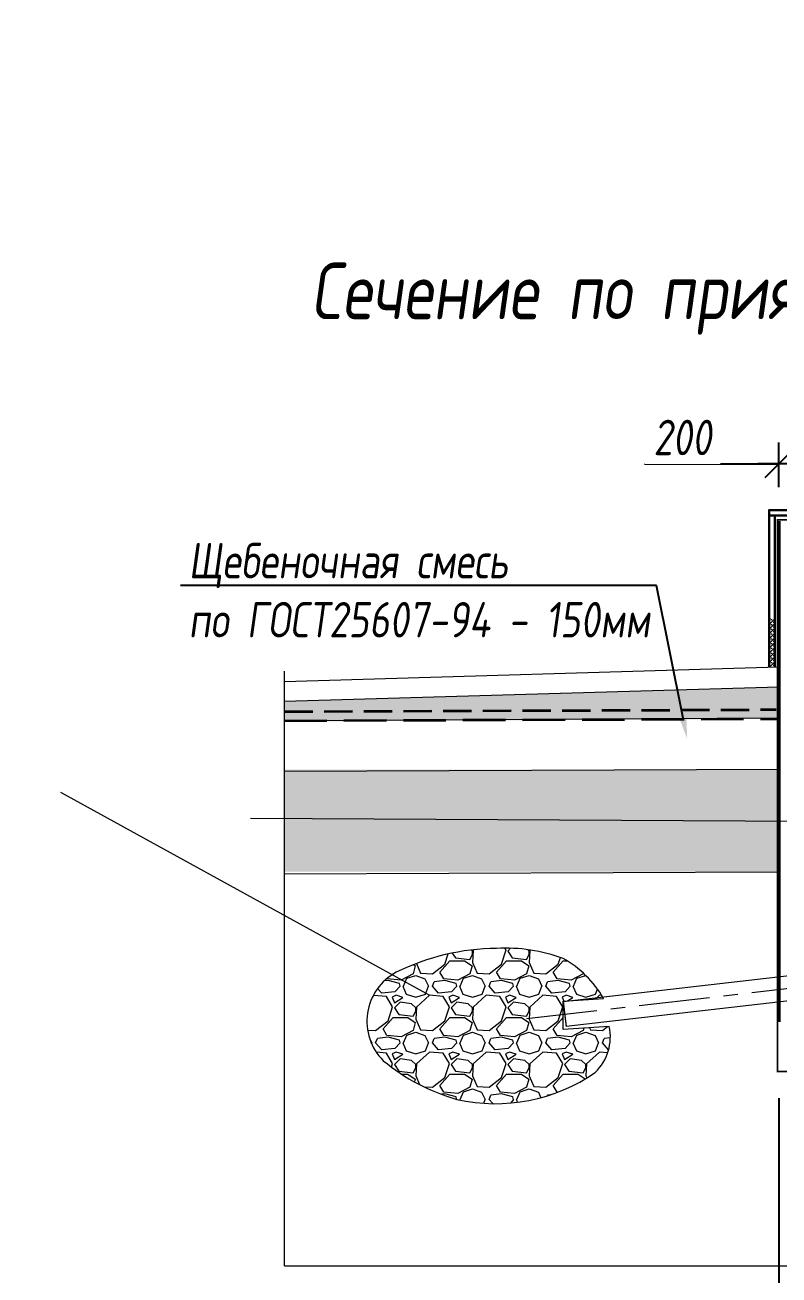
# Model space of a CAD drawing. Header units: millimetres. Extents: x -360149 to 682031, y -35655 to 209517.
# Drawn here: x -344019 to -341359, y 22247 to 26656 of the extents above; entities that cross this region are included whole.
import ezdxf
from ezdxf import colors
from ezdxf.entities.mleader import LeaderData, LeaderLine
from ezdxf.math import Vec2, Vec3

# ---------------------------------------------------------------- set-up
doc = ezdxf.new("R2010")
doc.units = ezdxf.units.MM
doc.header["$MEASUREMENT"] = 0
doc.header["$PDMODE"] = 3
doc.header["$PDSIZE"] = -4
for name, pattern in [('CENTER', [2, 1.25, -0.25, 0.25, -0.25]), ('DASHED', [19.05, 12.7, -6.35]), ('HIDDEN', [6, 4, -2]), ('ГОСТ 2.303 4', [7, 5, -2, 0])]:
    doc.linetypes.add(name, pattern=pattern)
doc.layers.get('0').update_dxf_attribs({"color": 250, "lineweight": 9})
doc.layers.get('Defpoints').update_dxf_attribs({"color": 6})
for name, color, linetype, lineweight in [('_0', 250, 'Continuous', 9), ('_Гранит', 5, 'Continuous', 9), ('А-Гидроизоляция', 152, 'Continuous', 5), ('А-слив', 4, 'Continuous', 9), ('А-Штрих_Гранит', 161, 'Continuous', 5), ('АР_ЖБ', 251, 'Continuous', 50), ('АР_Лестницы наружные', 7, 'Continuous', 15), ('АР_Оси', 195, 'Continuous', 9), ('АР_Оси_Разм', 7, 'Continuous', 15), ('АР_Отметки', 250, 'Continuous', 15), ('АР_Текст', 250, 'Continuous', 5), ('АР_Тонкие', 250, 'Continuous', 5), ('АР_Тонкие линие построения', 251, 'Continuous', 9), ('Нвдписи', 164, 'Continuous', 18)]:
    doc.layers.add(name, color=color, linetype=linetype, lineweight=lineweight)
doc.styles.add('GOST 2.304', font='CS_Gost2304.shx')
doc.styles.add('ISOCPEUR', font='isocpeur.ttf', dxfattribs={"width": 0.7})
doc.styles.add('Архитект', font='isocpeur.ttf', dxfattribs={"width": 0.8, "oblique": 8})
doc.styles.add('Архитектурный размер', font='isocpeur.ttf', dxfattribs={"width": 0.8, "oblique": 8})
doc.dimstyles.new('KK 100', dxfattribs={"dimscale": 100, "dimtxt": 3, "dimasz": 2, "dimexe": 1.5, "dimexo": 2, "dimtad": 1, "dimdec": 0, "dimtxsty": 'GOST 2.304', "dimblk": 'OBLIQUE', "dimcen": 2.5, "dimdle": 1.5, "dimadec": 0, "dimazin": 0, "dimtfac": 1, "dimtdec": 0, "dimtmove": 0, "dimatfit": 3, "dimarcsym": 0})

# ---------------------------------------------------------------- blocks, each defined once
blk = doc.blocks.new('_DotSmall')
at = {"color": 0, "linetype": 'ByBlock', "const_width": 0.5}
blk.add_lwpolyline([(-0.0625, 0, 1), (0.0625, 0, 1)], format="xyb", close=True, dxfattribs=at)
blk = doc.blocks.new('_Oblique')
at = {"color": 0, "linetype": 'ByBlock', "lineweight": -2}
blk.add_line((-0.5, -0.5), (0.5, 0.5), dxfattribs=at)
blk = doc.blocks.new('*D1015')
at = {"layer": 'Defpoints', "color": 0, "lineweight": 13, "transparency": 16777216}
for p in [(-341359.2, 22969.8, 80391.6), (-340128.8, 22866.4, 80816.8), (-341359.2, 22057.2)]:
    blk.add_point(p, dxfattribs=at)
at = {"layer": 'АР_Оси_Разм', "color": 0, "lineweight": -2, "transparency": 16777216}
for p, q in [((-341359.2, 22869.8), (-341359.2, 21982.2)), ((-340128.8, 22766.4), (-340128.8, 21982.2)), ((-340053.8, 22057.2), (-341434.2, 22057.2))]:
    blk.add_line(p, q, dxfattribs=at)
at = {"layer": 'АР_Оси_Разм', "color": 0, "lineweight": -2, "transparency": 16777216, "xscale": 100, "yscale": 100, "zscale": 100, "rotation": 180}
blk.add_blockref('_Oblique', (-341359.2, 22057.2), dxfattribs=at)
at = {"layer": 'АР_Оси_Разм', "color": 0, "lineweight": -2, "transparency": 16777216, "xscale": 100, "yscale": 100, "zscale": 100}
blk.add_blockref('_Oblique', (-340128.8, 22057.2), dxfattribs=at)
at = {"layer": 'АР_Оси_Разм', "color": 0, "lineweight": 9, "transparency": 16777216, "insert": (-340744, 22149.7), "char_height": 125, "attachment_point": 5, "style": 'Архитектурный размер', "bg_fill": 3, "box_fill_scale": 1.25, "bg_fill_color": 256, "bg_fill_true_color": 13158600, "bg_fill_transparency": 0}
blk.add_mtext('1230', dxfattribs=at)
blk = doc.blocks.new('*D1017')
at = {"layer": 'Defpoints', "color": 0, "lineweight": 13, "transparency": 16777216}
for p in [(-341359.2, 25108.8), (-341359.2, 24925.6, 80391.6), (-341159.2, 24925.6, 80391.6)]:
    blk.add_point(p, dxfattribs=at)
at = {"layer": 'АР_Оси_Разм', "color": 0, "lineweight": -2, "transparency": 16777216}
for p, q in [((-341359.2, 25025.6), (-341359.2, 25183.8)), ((-341159.2, 25025.6), (-341159.2, 25183.8)), ((-341833.4, 25108.8), (-341359.2, 25108.8)), ((-341084.2, 25108.8), (-341434.2, 25108.8))]:
    blk.add_line(p, q, dxfattribs=at)
at = {"layer": 'АР_Оси_Разм', "color": 0, "lineweight": -2, "transparency": 16777216, "xscale": 100, "yscale": 100, "zscale": 100, "rotation": 180}
blk.add_blockref('_Oblique', (-341359.2, 25108.8), dxfattribs=at)
at = {"layer": 'АР_Оси_Разм', "color": 0, "lineweight": -2, "transparency": 16777216, "xscale": 100, "yscale": 100, "zscale": 100}
blk.add_blockref('_Oblique', (-341159.2, 25108.8), dxfattribs=at)
at = {"layer": 'АР_Оси_Разм', "color": 0, "lineweight": 9, "transparency": 16777216, "insert": (-341699.6, 25201.3), "char_height": 125, "attachment_point": 5, "style": 'Архитектурный размер', "bg_fill": 3, "box_fill_scale": 1.25, "bg_fill_color": 256, "bg_fill_true_color": 13158600, "bg_fill_transparency": 0}
blk.add_mtext('200', dxfattribs=at)
blk = doc.blocks.new('лорлро')
at = {"layer": 'АР_Тонкие линие построения', "linetype": 'Continuous'}
for p, q in [((-260, 464), (-248.5, 500)), ((-233.5, 503.2), (-222, 486)), ((-222, 486), (-172, 480)), ((-172, 480), (-162, 498)), ((-162, 510), (-166.5, 514)), ((-160, 512), (-162, 470)), ((-162, 498), (-162, 510)), ((-156.6, 515.1), (-160, 512)), ((-60, 464), (-44, 514)), ((-44, 514), (-47.9, 520.4)), ((-27.9, 520.1), (-38, 510)), ((-38, 510), (-22, 486)), ((-22, 486), (28, 480)), ((28, 480), (38, 498)), ((38, 510), (32.1, 515.1)), ((40, 512), (38, 470)), ((38, 498), (38, 510)), ((41.9, 513.7), (40, 512)), ((140, 464), (147.6, 487.6)), ((-364, 458), (-372, 430)), ((-370.4, 462.4), (-364, 458)), ((-360.4, 466.3), (-346, 432)), ((-304, 430), (-260, 464)), ((-278, 436), (-242, 476)), ((-242, 476), (-190, 476)), ((-190, 476), (-164, 458)), ((-164, 458), (-172, 430)), ((-162, 470), (-146, 432)), ((-104, 430), (-60, 464)), ((-78, 436), (-42, 476)), ((-42, 476), (10, 476)), ((10, 476), (36, 458)), ((36, 458), (28, 430)), ((38, 470), (54, 432)), ((96, 430), (140, 464)), ((122, 436), (158, 476)), ((158, 476), (171, 476)), ((-460, 406), (-473.7, 404.6)), ((-464, 412), (-464.5, 412.8)), ((-414, 408), (-464, 412)), ((-420, 396), (-460, 406)), ((-372, 430), (-414, 408)), ((-406, 386), (-394, 414)), ((-394, 414), (-362, 424)), ((-362, 424), (-330, 412)), ((-346, 432), (-304, 430)), ((-330, 412), (-318, 386)), ((-304, 386), (-298, 402)), ((-260, 406), (-298, 402)), ((-264, 412), (-278, 436)), ((-214, 408), (-264, 412)), ((-220, 396), (-260, 406)), ((-172, 430), (-214, 408)), ((-206, 386), (-194, 414)), ((-194, 414), (-162, 424)), ((-162, 424), (-130, 412)), ((-146, 432), (-104, 430)), ((-130, 412), (-118, 386)), ((-104, 386), (-98, 402)), ((-60, 406), (-98, 402)), ((-64, 412), (-78, 436)), ((-14, 408), (-64, 412)), ((-20, 396), (-60, 406)), ((28, 430), (-14, 408)), ((-6, 386), (6, 414)), ((6, 414), (38, 424)), ((38, 424), (70, 412)), ((54, 432), (96, 430)), ((70, 412), (82, 386)), ((96, 386), (102, 402)), ((140, 406), (102, 402)), ((136, 412), (122, 436)), ((186, 408), (136, 412)), ((180, 396), (140, 406)), ((228, 430), (186, 408)), ((194, 386), (206, 414)), ((206, 414), (237.3, 423.8)), ((228.6, 432.1), (228, 430)), ((-466, 350), (-512.1, 353.8)), ((-482, 362), (-496.9, 378.2)), ((-436, 366), (-482, 362)), ((-432, 354), (-446, 348)), ((-418, 386), (-436, 366)), ((-408, 346), (-432, 354)), ((-418, 386), (-420, 396)), ((-408, 386), (-396, 358)), ((-396, 358), (-362, 348)), ((-362, 348), (-328, 358)), ((-314, 354), (-360, 312)), ((-328, 358), (-318, 386)), ((-266, 350), (-314, 354)), ((-282, 362), (-304, 386)), ((-236, 366), (-282, 362)), ((-232, 354), (-246, 348)), ((-218, 386), (-236, 366)), ((-208, 346), (-232, 354)), ((-218, 386), (-220, 396)), ((-208, 386), (-196, 358)), ((-196, 358), (-162, 348)), ((-162, 348), (-128, 358)), ((-114, 354), (-160, 312)), ((-128, 358), (-118, 386)), ((-66, 350), (-114, 354)), ((-82, 362), (-104, 386)), ((-36, 366), (-82, 362)), ((-32, 354), (-46, 348)), ((-18, 386), (-36, 366)), ((-8, 346), (-32, 354)), ((-18, 386), (-20, 396)), ((-8, 386), (4, 358)), ((4, 358), (38, 348)), ((38, 348), (72, 358)), ((86, 354), (40, 312)), ((72, 358), (82, 386)), ((134, 350), (86, 354)), ((118, 362), (96, 386)), ((164, 366), (118, 362)), ((168, 354), (154, 348)), ((182, 386), (164, 366)), ((192, 346), (168, 354)), ((182, 386), (180, 396)), ((192, 386), (204, 358)), ((204, 358), (238, 348)), ((238, 348), (272, 358)), ((272, 358), (278.4, 376)), ((286, 354), (272.2, 341.4)), ((293.7, 353.4), (286, 354)), ((-444, 314), (-466, 350)), ((-460, 264), (-444, 314)), ((-446, 348), (-438, 328)), ((-438, 328), (-408, 346)), ((-418, 330), (-438, 310)), ((-438, 310), (-422, 286)), ((-378, 324), (-418, 330)), ((-362, 310), (-378, 324)), ((-360, 312), (-362, 270)), ((-362, 298), (-362, 310)), ((-244, 314), (-266, 350)), ((-260, 264), (-244, 314)), ((-246, 348), (-238, 328)), ((-238, 328), (-208, 346)), ((-218, 330), (-238, 310)), ((-238, 310), (-222, 286)), ((-178, 324), (-218, 330)), ((-162, 310), (-178, 324)), ((-160, 312), (-162, 270)), ((-162, 298), (-162, 310)), ((-44, 314), (-66, 350)), ((-60, 264), (-44, 314)), ((-46, 348), (-38, 328)), ((-38, 328), (-8, 346)), ((-18, 330), (-38, 310)), ((-38, 310), (-22, 286)), ((22, 324), (-18, 330)), ((38, 310), (22, 324)), ((40, 312), (38, 270)), ((38, 298), (38, 310)), ((156, 314), (134, 350)), ((140, 264), (156, 314)), ((154, 348), (159.7, 333.9)), ((173.3, 334.8), (192, 346)), ((-478, 236), (-442, 276)), ((-442, 276), (-390, 276)), ((-422, 286), (-372, 280)), ((-390, 276), (-364, 258)), ((-372, 280), (-362, 298)), ((-362, 270), (-346, 232)), ((-278, 236), (-242, 276)), ((-242, 276), (-190, 276)), ((-222, 286), (-172, 280)), ((-190, 276), (-164, 258)), ((-172, 280), (-162, 298)), ((-162, 270), (-146, 232)), ((-78, 236), (-42, 276)), ((-42, 276), (10, 276)), ((-22, 286), (28, 280)), ((10, 276), (36, 258)), ((28, 280), (38, 298)), ((38, 270), (54, 232)), ((122, 236), (157.7, 275.7)), ((-532.2, 231.3), (-504, 230)), ((-504, 230), (-460, 264)), ((-464, 212), (-478, 236)), ((-372, 230), (-414, 208)), ((-394, 214), (-362, 224)), ((-364, 258), (-372, 230)), ((-362, 224), (-330, 212)), ((-346, 232), (-304, 230)), ((-304, 230), (-260, 264)), ((-264, 212), (-278, 236)), ((-172, 230), (-214, 208)), ((-194, 214), (-162, 224)), ((-164, 258), (-172, 230)), ((-162, 224), (-130, 212)), ((-146, 232), (-104, 230)), ((-104, 230), (-60, 264)), ((-64, 212), (-78, 236)), ((28, 230), (-14, 208)), ((6, 214), (38, 224)), ((36, 258), (28, 230)), ((38, 224), (70, 212)), ((54, 232), (96, 230)), ((96, 230), (140, 264)), ((136, 212), (122, 236)), ((228, 230), (186, 208)), ((206, 214), (238, 224)), ((230.4, 238.4), (228, 230)), ((238, 224), (270, 212)), ((250.8, 239.7), (254, 232)), ((254, 232), (296, 230)), ((296, 230), (314, 243.9)), ((-524.7, 200.4), (-518, 186)), ((-518.6, 184.4), (-518, 186)), ((-504, 186), (-498, 202)), ((-482, 162), (-504, 186)), ((-460, 206), (-498, 202)), ((-414, 208), (-464, 212)), ((-420, 196), (-460, 206)), ((-418, 186), (-436, 166)), ((-418, 186), (-420, 196)), ((-408, 186), (-396, 158)), ((-406, 186), (-394, 214)), ((-330, 212), (-318, 186)), ((-328, 158), (-318, 186)), ((-304, 186), (-298, 202)), ((-282, 162), (-304, 186)), ((-260, 206), (-298, 202)), ((-214, 208), (-264, 212)), ((-220, 196), (-260, 206)), ((-218, 186), (-236, 166)), ((-218, 186), (-220, 196)), ((-208, 186), (-196, 158)), ((-206, 186), (-194, 214)), ((-130, 212), (-118, 186)), ((-128, 158), (-118, 186)), ((-104, 186), (-98, 202)), ((-82, 162), (-104, 186)), ((-60, 206), (-98, 202)), ((-14, 208), (-64, 212)), ((-20, 196), (-60, 206)), ((-18, 186), (-36, 166)), ((-18, 186), (-20, 196)), ((-8, 186), (4, 158)), ((-6, 186), (6, 214)), ((70, 212), (82, 186)), ((72, 158), (82, 186)), ((96, 186), (102, 202)), ((118, 162), (96, 186)), ((140, 206), (102, 202)), ((186, 208), (136, 212)), ((180, 196), (140, 206)), ((182, 186), (164, 166)), ((182, 186), (180, 196)), ((192, 186), (204, 158)), ((194, 186), (206, 214)), ((270, 212), (282, 186)), ((272, 158), (282, 186)), ((296, 186), (302, 202)), ((317.9, 162.1), (296, 186)), ((324, 204.3), (302, 202)), ((-466, 150), (-501.4, 152.9)), ((-436, 166), (-482, 162)), ((-444, 114), (-466, 150)), ((-432, 154), (-446, 148)), ((-446, 148), (-438, 128)), ((-438, 128), (-408, 146)), ((-408, 146), (-432, 154)), ((-396, 158), (-362, 148)), ((-362, 148), (-328, 158)), ((-314, 154), (-360, 112)), ((-266, 150), (-314, 154)), ((-236, 166), (-282, 162)), ((-244, 114), (-266, 150)), ((-232, 154), (-246, 148)), ((-246, 148), (-238, 128)), ((-238, 128), (-208, 146)), ((-208, 146), (-232, 154)), ((-196, 158), (-162, 148)), ((-162, 148), (-128, 158)), ((-114, 154), (-160, 112)), ((-66, 150), (-114, 154)), ((-36, 166), (-82, 162)), ((-44, 114), (-66, 150)), ((-32, 154), (-46, 148)), ((-46, 148), (-38, 128)), ((-38, 128), (-8, 146)), ((-8, 146), (-32, 154)), ((4, 158), (38, 148)), ((38, 148), (72, 158)), ((86, 154), (40, 112)), ((134, 150), (86, 154)), ((164, 166), (118, 162)), ((156, 114), (134, 150)), ((168, 154), (154, 148)), ((154, 148), (162, 128)), ((162, 128), (192, 146)), ((192, 146), (168, 154)), ((204, 158), (238, 148)), ((238, 148), (272, 158)), ((286, 154), (240, 112)), ((314.8, 151.6), (286, 154)), ((-448.2, 100.9), (-444, 114)), ((-418, 130), (-438, 110)), ((-438, 110), (-422, 86)), ((-378, 124), (-418, 130)), ((-362, 110), (-378, 124)), ((-372, 80), (-362, 98)), ((-360, 112), (-362, 70)), ((-362, 98), (-362, 110)), ((-260, 64), (-244, 114)), ((-218, 130), (-238, 110)), ((-238, 110), (-222, 86)), ((-178, 124), (-218, 130)), ((-162, 110), (-178, 124)), ((-172, 80), (-162, 98)), ((-160, 112), (-162, 70)), ((-162, 98), (-162, 110)), ((-60, 64), (-44, 114)), ((-18, 130), (-38, 110)), ((-38, 110), (-22, 86)), ((22, 124), (-18, 130)), ((38, 110), (22, 124)), ((28, 80), (38, 98)), ((40, 112), (38, 70)), ((38, 98), (38, 110)), ((140, 64), (156, 114)), ((182, 130), (162, 110)), ((162, 110), (178, 86)), ((222, 124), (182, 130)), ((238, 110), (222, 124)), ((228, 80), (238, 98)), ((240, 112), (238, 70)), ((238, 98), (238, 110)), ((-422, 86), (-372, 80)), ((-412.4, 76), (-390, 76)), ((-390, 76), (-364, 58)), ((-364, 58), (-366.7, 48.6)), ((-362, 70), (-349, 39.2)), ((-304, 30), (-260, 64)), ((-278, 36), (-242, 76)), ((-242, 76), (-190, 76)), ((-222, 86), (-172, 80)), ((-190, 76), (-164, 58)), ((-164, 58), (-172, 30)), ((-162, 70), (-146, 32)), ((-104, 30), (-60, 64)), ((-78, 36), (-42, 76)), ((-42, 76), (10, 76)), ((-22, 86), (28, 80)), ((10, 76), (36, 58)), ((36, 58), (28, 30)), ((38, 70), (54, 32)), ((96, 30), (140, 64)), ((122, 36), (158, 76)), ((158, 76), (210, 76)), ((178, 86), (228, 80)), ((210, 76), (234.7, 58.9)), ((238, 70), (241.1, 62.7)), ((-333.4, 31.4), (-304, 30)), ((-264, 12), (-278, 36)), ((-260, 6), (-271.3, 4.8)), ((-214, 8), (-264, 12)), ((-220, -4), (-260, 6)), ((-172, 30), (-214, 8)), ((-206, -14), (-194, 14)), ((-194, 14), (-162, 24)), ((-162, 24), (-130, 12)), ((-146, 32), (-104, 30)), ((-130, 12), (-118, -14)), ((-104, -14), (-98, 2)), ((-60, 6), (-98, 2)), ((-64, 12), (-78, 36)), ((-14, 8), (-64, 12)), ((-20, -4), (-60, 6)), ((28, 30), (-14, 8)), ((-6, -14), (6, 14)), ((6, 14), (38, 24)), ((38, 24), (70, 12)), ((54, 32), (96, 30)), ((70, 12), (78.8, -7.1)), ((101, -0.7), (102, 2)), ((113.2, 3.2), (102, 2)), ((136, 12), (122, 36)), ((137.6, 11.9), (136, 12)), ((-218.3, -12.7), (-220, -4)), ((-208, -14), (-207.5, -15.1)), ((-122.6, -26.9), (-118, -14)), ((-91, -28.2), (-104, -14)), ((-18, -14), (-28.8, -26.1)), ((-18, -14), (-20, -4)), ((-8, -14), (-4, -23.4))]:
    blk.add_line(p, q, dxfattribs=at)
at = {"layer": 'АР_Тонкие линие построения'}
for p, q in [((157.7, 333.7), (299.8, 343.2)), ((157.7, 233.5), (157.7, 333.7)), ((320.2, 244.3), (157.7, 233.5)), ((320.2, 244.3), (320.2, 244.3))]:
    blk.add_line(p, q, dxfattribs=at)
for centre, radius, start, end in [((-71.2, -292.2), 811.7, 90.4351, 116.3202), ((-46.3, -70), 590.4, 69.8294, 93.0079), ((-31.4, 150.7), 383.2, 30.1646, 60.501), ((-338.3, 262.3), 196.4, 118.2018, 225.019), ((149.2, 207.8), 174.8, 314.1184, 12.0597), ((-19, 680.6), 721.4, 230.5738, 254.0636), ((-81, 586.9), 615.2, 257.2205, 304.8902)]:
    blk.add_arc(centre, radius, start, end, dxfattribs=at)

msp = doc.modelspace()

# ---------------------------------------------------------------- hatches: boundary and pattern name
at = {"layer": 'А-Штрих_Гранит'}
h = msp.add_hatch(dxfattribs=at)
h.set_pattern_fill('SACNCR', color=256, scale=5, style=0)
h.set_pattern_definition([(45, (-948436.875, -88761.118), (-8.41899011, 8.41899011), []), (45, (-948428.456, -88761.118), (-8.41899011, 8.41899011), [0, -11.90625])])
h.paths.add_polyline_path([(-341394.02, 24393.6), (-341374.02, 24393.6), (-341374.02, 24563.59), (-341394.02, 24563.59)])
at = {"layer": 'АР_Тонкие', "true_color": 0x000000}
h = msp.add_hatch(dxfattribs=at)
h.set_pattern_fill('AR-CONC', color=18, scale=0.3)
h.set_pattern_definition([(50, (-560273.784, 198822.126), (54.655401, -4.781726), [5.715, -62.865]), (355, (-560273.784, 198822.126), (-10.573026, 57.317054), [4.572, -50.292175]), (100.451445, (-560269.23, 198821.727), (44.082374, 52.535326), [4.857003, -53.427073]), (46.1842, (-560273.784, 198837.366), (81.323712, -12.612698), [8.5725, -94.2975]), (96.635558, (-560267.01, 198836.315), (71.22124, 74.227837), [7.285507, -80.140682]), (351.18415, (-560273.78, 198837.366), (71.22124, 74.227837), [6.85799, -75.43792]), (21, (-560266.164, 198833.556), (45.4843174, -30.6795595), [5.715, -62.865]), (326, (-560266.164, 198833.556), (18.540609, 55.25639), [4.572, -50.292]), (71.451445, (-560262.374, 198831), (64.024926, 24.576831), [4.857003, -53.426981]), (37.5, (-560273.784, 198822.126), (0.926581, 25.3665117), [0, -49.6824, 0, -51.054, 0, -50.4825]), (7.5, (-560273.784, 198822.126), (20.0458988, 30.0541724), [0, -29.1084, 0, -48.5394, 0, -19.2405]), (327.5, (-560290.776, 198822.126), (40.6771786, -1.7186232), [0, -19.05, 0, -59.436, 0, -78.867]), (317.5, (-560298.396, 198822.126), (44.4387544, 7.6279473), [0, -24.765, 0, -39.4716, 0, -56.007])])
h.paths.add_polyline_path([(-342567.81, 24284.54), (-343103.93, 24269.76), (-343103.93, 24198.68), (-341359.21, 24208.16), (-341359.21, 24321.25)])
h = msp.add_hatch(dxfattribs=at)
h.set_pattern_fill('AR-SAND', color=18, scale=20)
h.set_pattern_definition([(37.5, (-852069.32, -266072.964), (-1.2598672, 38.5364754), [0, -30.4, 0, -34, 0, -32.5]), (7.5, (-852069.32, -266072.964), (35.395534, 56.4429213), [0, -16.4, 0, -27.4, 0, -10.5]), (327.5, (-852093.92, -266072.964), (62.2828372, 0.113181), [0, -10, 0, -36, 0, -47]), (317.5, (-852093.92, -266072.964), (60.122532, 17.5535113), [0, -5, 0, -23.6, 0, -27])])
h.paths.add_polyline_path([(-341358.99, 23669.06), (-342552.49, 23669.59), (-342552.49, 23669.05), (-343103.95, 23669.05), (-343103.92, 24029.46), (-341359.42, 24029.6)])

# ---------------------------------------------------------------- linework, layer by layer
at = {"layer": '_Гранит', "color": 0, "lineweight": 30}
msp.add_lwpolyline([(-341374.02, 24390.37), (-341374.02, 24925.64), (-341394.02, 24925.64), (-341394.02, 24389.63)], dxfattribs=at)
at = {"layer": 'А-слив', "linetype": 'HIDDEN', "lineweight": 20}
msp.add_line((-342120.4, 23211.31, 80391.58), (-342110.24, 23122.89, 80391.58), dxfattribs=at)
at = {"layer": 'АР_ЖБ', "elevation": 80391.58}
msp.add_lwpolyline([(-341359.21, 23140.08), (-341359.21, 24905.64)], dxfattribs=at)
at = {"layer": 'АР_Лестницы наружные'}
msp.add_line((-343894.05, 23949.66, 4140), (-342592.1, 23233.17, 80391.58), dxfattribs=at)
at = {"layer": 'АР_Оси', "linetype": 'CENTER', "ltscale": 200, "elevation": 80391.58}
msp.add_lwpolyline([(-342250.03, 23151.62), (-340950.97, 23300.82)], dxfattribs=at)
at = {"layer": 'АР_Тонкие', "color": 18, "true_color": 0x000000}
for p, q in [((-341359.21, 24390.92, 80417.8), (-343103.93, 24339.47, 77042.73)), ((-343103.93, 22279.37, 81058.06), (-343103.93, 24377, 78637.93)), ((-341359.21, 24320.92, 80417.8), (-343103.93, 24269.92, 77042.73)), ((-341359.21, 24211.41, 83581.35), (-343103.93, 24202.07, 80070.18)), ((-341359.21, 24029.46, 80391.58), (-343103.93, 24022.41, 77042.73)), ((-343103.93, 23662, 79462.86), (-341364.21, 23669.05, 80397.38)), ((-342120.4, 23211.31, 80391.58), (-341126.93, 23325.44, 80391.58)), ((-342120.4, 23211.31, 80391.58), (-342110.24, 23122.89, 80391.58)), ((-341116.77, 23237.02, 80391.58), (-342110.24, 23122.89, 80391.58))]:
    msp.add_line(p, q, dxfattribs=at)
at = {"layer": 'АР_Тонкие', "color": 18, "linetype": 'ГОСТ 2.303 4', "lineweight": 35, "ltscale": 20, "true_color": 0x000000}
msp.add_line((-343103.93, 24234.22, 80070.18), (-341368.86, 24241.27, 81341.58), dxfattribs=at)
at = {"layer": 'АР_Тонкие', "color": 18, "linetype": 'ГОСТ 2.303 4', "lineweight": 35, "ltscale": 30, "true_color": 0x000000}
msp.add_line((-343103.93, 24202.07, 77042.73), (-341359.21, 24208.84, 80391.58), dxfattribs=at)
at = {"layer": 'Нвдписи'}
msp.add_line((-341089.11, 23845.75, 80391.63), (-343224.08, 23857.03), dxfattribs=at)

# ---------------------------------------------------------------- block references
at = {"layer": '_0', "lineweight": 9}
msp.add_blockref('лорлро', (-342278.1, 22879.17, 80391.58), dxfattribs=at)

# ---------------------------------------------------------------- texts
at = {"layer": 'АР_Текст', "color": 18, "lineweight": 13, "true_color": 0x000000, "insert": (-341983.5, 25691), "char_height": 200, "width": 3119.9834, "attachment_point": 5, "line_spacing_factor": 0.72, "style": 'Архитект'}
msp.add_mtext('Cечение по приямку', dxfattribs=at)

# ---------------------------------------------------------------- leaders
at = {"layer": 'АР_Отметки'}
ml = msp.add_multileader_mtext('Standard', dxfattribs=at)
ml.set_content('{\\W0.8;-2,500}', color=256, style='ISOCPEUR')
ml.set_leader_properties(color=256, linetype='Continuous', lineweight=-1)
ml.set_arrow_properties(name='DOTSMALL')
ml.build(insert=Vec2(0, 0))
ml.multileader.update_dxf_attribs({"has_text_frame": 1, "text_left_attachment_type": 4, "text_right_attachment_type": 4, "dogleg_length": 100, "arrow_head_size": 180})
ctx = ml.context
ctx.base_point, ctx.char_height, ctx.arrow_head_size, ctx.landing_gap_size, ctx.plane_origin = Vec3(-348917.1, 102167.8), 250, 180, 50, Vec3(-348638.57, 101601.28)
ctx.left_attachment, ctx.right_attachment = 4, 4
notes = []
notes.append((ctx, [(0, (0, 0, 0), (0, 0), (1, 0), 1, [])]))
ctx.mtext.insert, ctx.mtext.width, ctx.mtext.line_spacing_style, ctx.mtext.flow_direction = Vec3(-348867.1, 102501.13), 749.6898, 2, 5
ml = msp.add_multileader_mtext('Standard', dxfattribs=at)
ml.set_content('{\\W0.8;-2,400}', color=256, style='ISOCPEUR')
ml.set_leader_properties(color=256, linetype='Continuous', lineweight=-1)
ml.set_arrow_properties(name='DOTSMALL')
ml.build(insert=Vec2(0, 0))
ml.multileader.update_dxf_attribs({"has_text_frame": 1, "text_left_attachment_type": 4, "text_right_attachment_type": 4, "dogleg_length": 100, "arrow_head_size": 180})
ctx = ml.context
ctx.base_point, ctx.char_height, ctx.arrow_head_size, ctx.landing_gap_size, ctx.plane_origin = Vec3(-346371.36, 101933.6), 250, 180, 50, Vec3(-346327.75, 100655.48)
ctx.left_attachment, ctx.right_attachment = 4, 4
notes.append((ctx, [(0, (0, 0, 0), (0, 0), (1, 0), 1, [])]))
ctx.mtext.insert, ctx.mtext.width, ctx.mtext.defined_height, ctx.mtext.line_spacing_style, ctx.mtext.flow_direction = Vec3(-346321.36, 102266.93), 769.989, 343.89, 2, 5
ml = msp.add_multileader_mtext('Standard', dxfattribs=at)
ml.set_content('{\\W0.8;-2,550}', color=256, style='ISOCPEUR')
ml.set_leader_properties(color=256, linetype='Continuous', lineweight=-1)
ml.set_arrow_properties(name='DOTSMALL')
ml.build(insert=Vec2(0, 0))
ml.multileader.update_dxf_attribs({"has_text_frame": 1, "text_left_attachment_type": 4, "text_right_attachment_type": 4, "dogleg_length": 100, "arrow_head_size": 180})
ctx = ml.context
ctx.base_point, ctx.char_height, ctx.arrow_head_size, ctx.landing_gap_size, ctx.plane_origin = Vec3(-343005.97, 91847.56), 250, 180, 50, Vec3(-343087.37, 90579.99)
ctx.left_attachment, ctx.right_attachment = 4, 4
notes.append((ctx, [(0, (0, 0, 0), (0, 0), (1, 0), 1, [])]))
ctx.mtext.insert, ctx.mtext.width, ctx.mtext.line_spacing_style, ctx.mtext.flow_direction = Vec3(-342955.97, 92180.89), 852.697, 2, 5
at = {"layer": 'АР_Тонкие', "color": 18, "true_color": 0x000000}
ml = msp.add_multileader_mtext('Standard', dxfattribs=at)
ml.set_content('\\A1;Щебеночная смесь \\Pпо ГОСТ25607-94 - 150мм', color=(0, 0, 0), style='Архитект')
ml.set_leader_properties()
ml.build(insert=Vec2(0, 0))
ml.multileader.update_dxf_attribs({"text_left_attachment_type": 6, "text_right_attachment_type": 6, "dogleg_length": 50, "arrow_head_size": 75})
ctx = ml.context
ctx.base_point, ctx.char_height, ctx.arrow_head_size, ctx.landing_gap_size, ctx.plane_origin, ctx.plane_x_axis = Vec3(-341792.77, 24679.13, 79441.58), 125, 75, 12, Vec3(-365641.07, 48648.76, 79441.58), Vec3(-1, 0)
ctx.left_attachment, ctx.right_attachment = 6, 6
notes.append((ctx, [(1, (1, 1, 0), (-341791.38, 24679.13, 79441.58), (-1, 0), 1.39, [(0, [(-341683.07, 24137.52, 79441.58)], 0, [])])]))
ctx.mtext.insert, ctx.mtext.width, ctx.mtext.defined_height, ctx.mtext.flow_direction = Vec3(-343442.2, 24829.13, 79441.58), 3092.0904, 781.17, 5
for ctx, leaders in notes:
    for number, flags, end, landing, length, lines in leaders:
        leader = LeaderData()
        leader.index, (leader.has_last_leader_line, leader.has_dogleg_vector, leader.attachment_direction) = number, flags
        leader.last_leader_point, leader.dogleg_vector, leader.dogleg_length = Vec3(end), Vec3(landing), length
        for number, points, colour, breaks in lines:
            line = LeaderLine()
            line.index, line.vertices, line.color, line.breaks = number, Vec3.list(points), colors.encode_raw_color(colour), breaks
            leader.lines.append(line)
        ctx.leaders.append(leader)

# ---------------------------------------------------------------- next in the draw order: dimensions: what is measured, and where the dimension line sits
at = {"layer": 'АР_Оси_Разм', "color": 18, "lineweight": 9, "true_color": 0x000000}
dim = msp.add_linear_dim(base=(-341359.21, 22057.18), p1=(-340128.76, 22866.4, 80816.76), p2=(-341359.21, 22969.75, 80391.58), dimstyle='KK 100', override={"dimtxt": 1.25, "dimasz": 1, "dimexe": 0.75, "dimexo": 1, "dimgap": 0.3, "dimtxsty": 'Архитектурный размер', "dimdle": 0.75, "dimtmove": 1, "dimtfill": 1}, dxfattribs=at)
dim.commit()
dim.dimension.update_dxf_attribs({"geometry": '*D1015', "text_midpoint": (-340743.98, 22149.68)})

# ---------------------------------------------------------------- next in the draw order: linework, layer by layer
at = {"layer": 'А-Гидроизоляция', "linetype": 'DASHED', "const_width": 6}
msp.add_lwpolyline([(-341154.21, 24910.64), (-341364.21, 24910.64), (-341364.21, 22964.04), (-340172.69, 22964.04), (-340172.69, 23174.04), (-340363.56, 23174.04)], dxfattribs=at)
at = {"layer": 'АР_Тонкие', "color": 18, "true_color": 0x000000}
msp.add_line((-343103.93, 22279.37, 81058.06), (-339543.63, 22279.37, 81058.06), dxfattribs=at)

# ---------------------------------------------------------------- next in the draw order: dimensions: what is measured, and where the dimension line sits
at = {"layer": 'АР_Оси_Разм', "color": 18, "lineweight": 9, "true_color": 0x000000}
dim = msp.add_linear_dim(base=(-341359.21, 25108.81, -80391.58), p1=(-341159.21, 24925.64), p2=(-341359.21, 24925.64), dimstyle='KK 100', override={"dimtxt": 1.25, "dimasz": 1, "dimexe": 0.75, "dimexo": 1, "dimgap": 0.3, "dimtxsty": 'Архитектурный размер', "dimdle": 0.75, "dimtmove": 1, "dimtfill": 1}, dxfattribs=at)
dim.commit()
dim.dimension.update_dxf_attribs({"geometry": '*D1017', "text_midpoint": (-341699.58, 25004.64, -80391.58), "dimtype": 160})

# ---------------------------------------------------------------- next in the draw order: linework, layer by layer
at = {"layer": '_Гранит', "color": 0, "lineweight": 30}
msp.add_lwpolyline([(-341394.02, 24925.64), (-341138.44, 24925.64), (-341138.44, 24945.07), (-341394.02, 24945.07)], close=True, dxfattribs=at)

doc.saveas('drawing.dxf')
